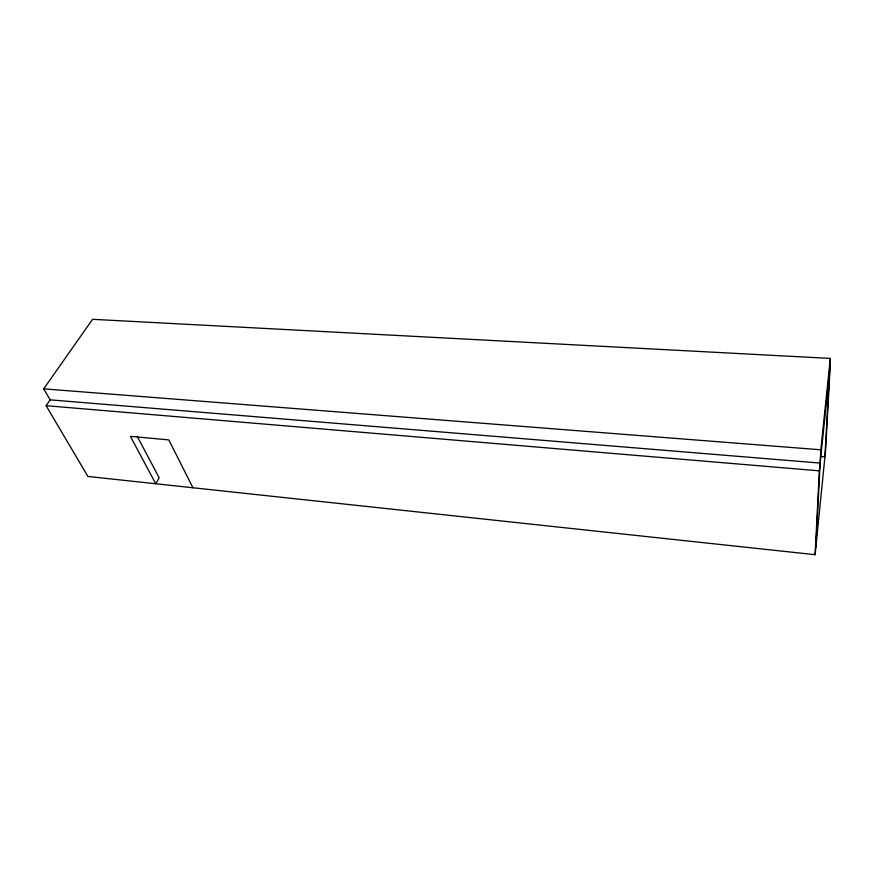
<?xml version="1.0" encoding="UTF-8"?>
<svg xmlns="http://www.w3.org/2000/svg" width="874" height="874" viewBox="0 0 874 874"><rect width="100%" height="100%" fill="white"/><g stroke="black" fill="none" stroke-linecap="round" stroke-linejoin="round"><path stroke-width="1.31" d="M815.103 554.695L819.342 470.846L830.256 365.092L825.591 450.176L815.103 554.695L87.913 476.461L46.104 405.689L50.135 399.855L820.14 463.078M815.868 547.058L820.817 449.793L830.3 358.416L92.578 319.305L43.7 388.854L50.135 399.855M830.3 358.416L824.914 456.84L820.839 456.512M43.7 388.854L820.817 449.793M46.104 405.689L819.342 470.846M137.218 436.29L159.177 477.816L155.747 483.759L130.401 436.355L168.824 439.895L192.925 487.758"/></g></svg>
